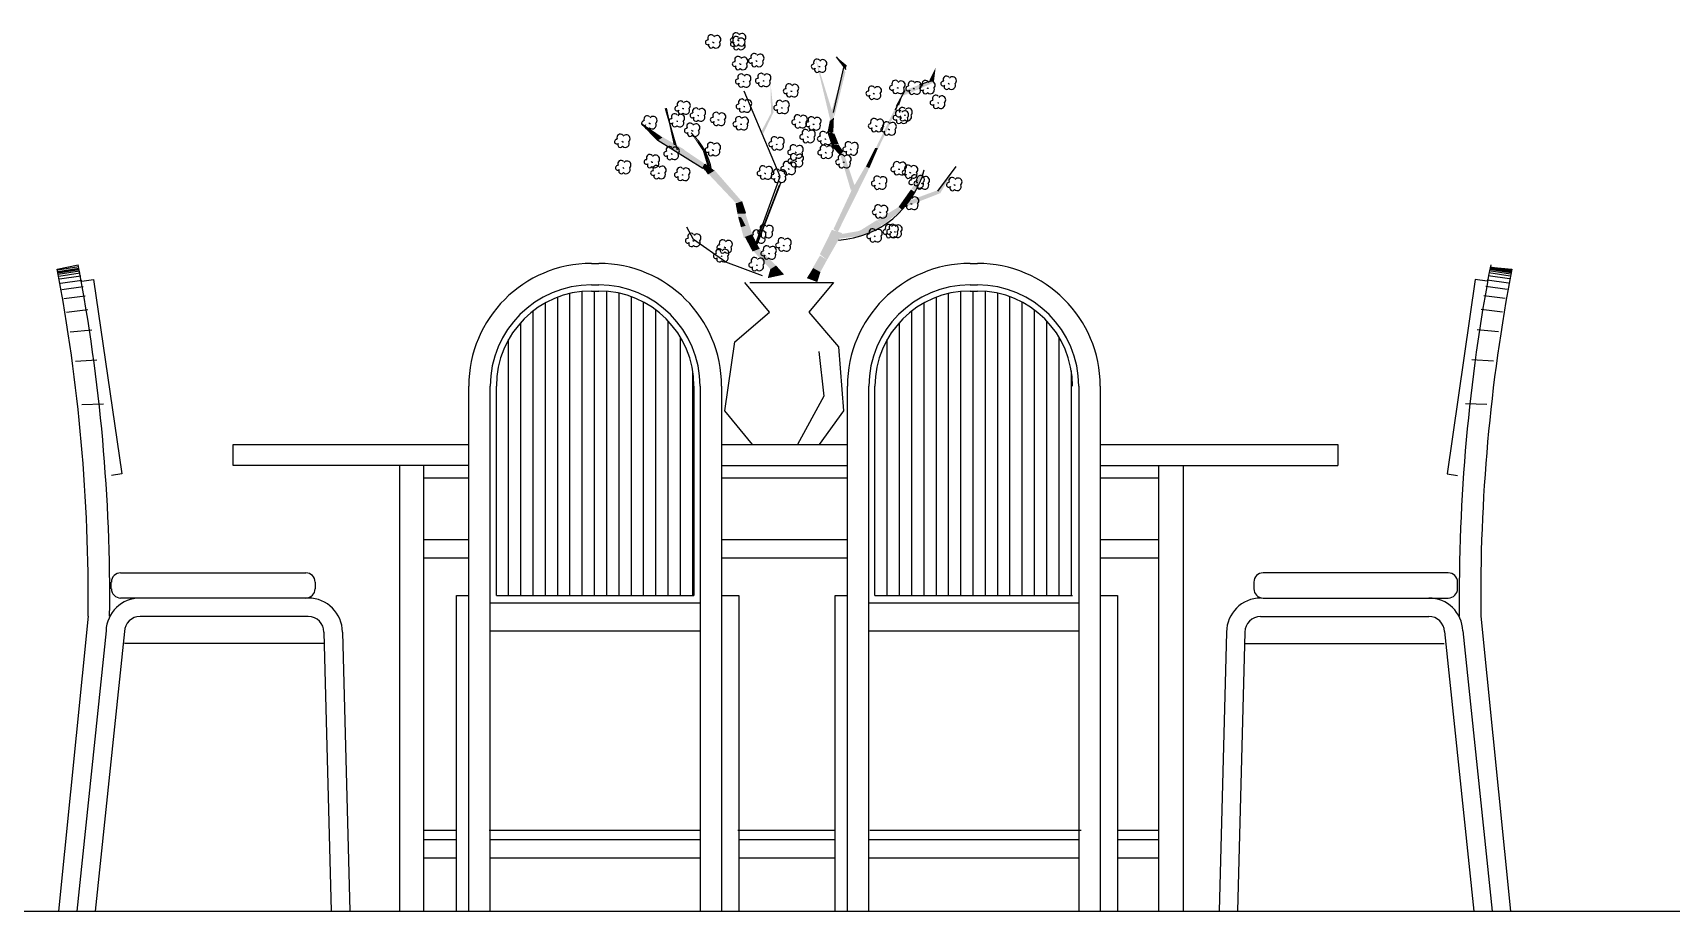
# Model space of a CAD drawing. Header units: millimetres. Extents: x 32599 to 52494, y 61995 to 71568.
# Drawn here: x 42354 to 45023, y 61996 to 63427 of the extents above; entities that cross this region are included whole.
import ezdxf

# ---------------------------------------------------------------- set-up
doc = ezdxf.new("R2010")
doc.units = ezdxf.units.MM
doc.layers.add('dwgmodels.com', color=4, linetype='Continuous')

msp = doc.modelspace()

# ---------------------------------------------------------------- linework, layer by layer
at = {"color": 18, "true_color": 0x000000}
for p, q in [((43663, 63387.6), (43678.5, 63367)), ((43674.9, 63370), (43658, 63296.9)), ((43571.7, 63192.5), (43512.8, 63331.6)), ((43760.9, 63307.2), (43775, 63333.3)), ((43798.3, 63341.7), (43813, 63347.3)), ((43385.5, 63303.6), (43398.8, 63244.1)), ((43372.1, 63251.4), (43345.4, 63278.1)), ((43404.1, 63235.2), (43384.8, 63303.4)), ((43445.2, 63205.6), (43372.1, 63251.4)), ((43858, 63208.8), (43827.6, 63168.8)), ((43529.5, 63077.7), (43571.7, 63192.5)), ((43534.7, 63085.3), (43570.5, 63178.2)), ((43534.8, 63083.3), (43572.4, 63182.3)), ((43430.5, 63090.1), (43419.6, 63110.2)), ((43482.7, 63053.1), (43430.5, 63090.1)), ((42393.4, 63041.5), (42427.6, 63048.7)), ((42428.4, 63045.6), (42393.7, 63040.2)), ((42394.2, 63038), (42428.9, 63043.4)), ((42394.4, 63037.1), (42429.1, 63042.4)), ((42394.8, 63035.6), (42429.4, 63040.9)), ((42395.2, 63033.4), (42429.9, 63038.7)), ((43264, 63051), (43276, 63051)), ((43542.6, 63030.5), (43482.7, 63053.1)), ((43881, 63051), (43893, 63051)), ((44761.7, 63033.4), (44727, 63038.7)), ((44762.2, 63035.6), (44727.5, 63040.9)), ((44762.6, 63037.1), (44727.9, 63042.4)), ((44762.8, 63038), (44728.1, 63043.4)), ((44728.6, 63045.6), (44763.3, 63040.2)), ((44728.8, 63045), (44763.6, 63041.5)), ((42396, 63030.3), (42430.7, 63035.4)), ((42397, 63025.6), (42431.7, 63030.7)), ((42398.6, 63018.7), (42433.3, 63023.7)), ((42400.8, 63008.6), (42435.5, 63013.3)), ((42433.7, 63022), (42452.8, 63024.8)), ((42452.8, 63024.8), (42498.7, 62708.1)), ((43264, 63016), (43276, 63016)), ((43553.9, 62971.6), (43513.7, 63019.8)), ((43521.8, 63019.8), (43658.5, 63019.8)), ((43658.5, 63019.8), (43618.3, 62971.6)), ((43881, 63016), (43893, 63016)), ((44704.2, 63024.8), (44658.3, 62708.1)), ((44723.3, 63022), (44704.2, 63024.8)), ((44756.2, 63008.6), (44721.4, 63013.3)), ((44758.4, 63018.7), (44723.7, 63023.7)), ((44760, 63025.6), (44725.2, 63030.7)), ((44761, 63030.3), (44726.3, 63035.4)), ((42404, 62993.7), (42438.8, 62998.1)), ((43189, 62510), (43189, 62986.7)), ((43209, 62510), (43209, 62996)), ((43229, 62510), (43229, 63002)), ((43249, 62510), (43249, 63005.3)), ((43264, 63006), (43276, 63006)), ((43269, 62510), (43269, 63006)), ((43289, 62510), (43289, 63005.5)), ((43309, 62510), (43309, 63002.5)), ((43329, 62510), (43329, 62996.7)), ((43349, 62510), (43349, 62987.8)), ((43806, 62510), (43806, 62986.7)), ((43826, 62510), (43826, 62996)), ((43846, 62510), (43846, 63002)), ((43866, 62510), (43866, 63005.3)), ((43881, 63006), (43893, 63006)), ((43886, 62510), (43886, 63006)), ((43906, 62510), (43906, 63005.5)), ((43926, 62510), (43926, 63002.5)), ((43946, 62510), (43946, 62996.7)), ((43966, 62510), (43966, 62987.8)), ((44753, 62993.7), (44718.2, 62998.1)), ((42408.5, 62971.8), (42443.4, 62975.7)), ((43169, 62510), (43169, 62973.5)), ((43369, 62510), (43369, 62975)), ((43389, 62510), (43389, 62957.1)), ((43497.6, 62923.3), (43553.9, 62971.6)), ((43618.3, 62971.6), (43666.6, 62915.3)), ((43786, 62510), (43786, 62973.5)), ((43986, 62510), (43986, 62975)), ((44006, 62510), (44006, 62957.1)), ((44748.5, 62971.8), (44713.6, 62975.7)), ((42414.7, 62939.4), (42449.7, 62942.7)), ((43149, 62510), (43149, 62955)), ((43409, 62510), (43409, 62930.6)), ((43766, 62510), (43766, 62955)), ((44026, 62510), (44026, 62930.6)), ((44742.2, 62939.4), (44707.3, 62942.7)), ((43129, 62510), (43129, 62927.2)), ((43481.5, 62810.8), (43497.6, 62923.3)), ((43634.4, 62907.3), (43642.4, 62834.9)), ((43666.6, 62915.3), (43674.6, 62810.8)), ((43746, 62510), (43746, 62927.2)), ((42423.2, 62891.6), (42458.2, 62894)), ((44733.8, 62891.6), (44698.7, 62894)), ((43064, 61996), (43064, 62851)), ((43099, 61996), (43099, 62851)), ((43109, 62510), (43109, 62851)), ((43429, 62510), (43429, 62875.9)), ((43431, 62851), (43431, 62510)), ((43441, 62851), (43441, 61996)), ((43476, 62851), (43476, 61996)), ((43681, 61996), (43681, 62851)), ((43716, 61996), (43716, 62851)), ((43726, 62510), (43726, 62851)), ((44046, 62510), (44046, 62875.9)), ((44058, 62851), (44058, 61996)), ((44093, 62851), (44093, 61996)), ((43642.4, 62834.9), (43600, 62756)), ((42433.8, 62821.1), (42469, 62822.2)), ((43526.4, 62756), (43481.5, 62810.8)), ((43674.6, 62810.8), (43634.8, 62756)), ((44723.2, 62821.1), (44688, 62822.2)), ((42680.3, 62756), (43064, 62756)), ((42680.3, 62722), (42680.3, 62756)), ((43476, 62756), (43681, 62756)), ((44093, 62756), (44480, 62756)), ((44480, 62756), (44480, 62722)), ((43064, 62722), (42680.3, 62722)), ((42951.6, 61996), (42951.6, 62722)), ((42990.3, 62722), (42990.3, 61996)), ((43476, 62722), (43681, 62722)), ((44093, 62722), (44480, 62722)), ((44188, 62722), (44188, 61996)), ((44228.6, 61996), (44228.6, 62722)), ((42498.7, 62708.1), (42481.8, 62705.7)), ((42990.3, 62702), (43064, 62702)), ((43476, 62702), (43681, 62702)), ((44093, 62702), (44188, 62702)), ((44658.3, 62708.1), (44675.2, 62705.7)), ((43064, 62601), (42990.3, 62601)), ((43681, 62601), (43476, 62601)), ((44188, 62601), (44093, 62601)), ((43064, 62571), (42990.3, 62571)), ((43681, 62571), (43476, 62571)), ((44188, 62571), (44093, 62571)), ((42481.6, 62521.2), (42481.6, 62531.9)), ((42496.8, 62547), (42798.5, 62547)), ((42813.6, 62531.9), (42813.6, 62521.2)), ((44343.4, 62531.9), (44343.4, 62521.2)), ((44660.2, 62547), (44358.5, 62547)), ((44675.4, 62521.2), (44675.4, 62531.9)), ((42802.6, 62506), (42496.8, 62506)), ((43044, 61996), (43044, 62510)), ((43044, 62510), (43064, 62510)), ((43109, 62510), (43431, 62510)), ((43476, 62510), (43504, 62510)), ((43504, 62510), (43504, 61996)), ((43661, 61996), (43661, 62510)), ((43661, 62510), (43681, 62510)), ((43726, 62510), (44048, 62510)), ((44093, 62510), (44121, 62510)), ((44121, 62510), (44121, 61996)), ((44358.5, 62506), (44660.2, 62506)), ((42443.8, 62476.5), (42395.4, 61996)), ((42802.6, 62476), (42528.4, 62476)), ((43099, 62498), (43441, 62498)), ((43716, 62498), (44058, 62498)), ((44354.4, 62476), (44628.5, 62476)), ((44713.2, 62476.5), (44761.6, 61996)), ((42473, 62452.5), (42425.4, 61996)), ((42503, 62451.4), (42455.4, 61996)), ((42828.1, 62450.5), (42840.1, 61996)), ((42858.1, 62450.5), (42870.1, 61996)), ((43441, 62452), (43099, 62452)), ((44058, 62452), (43716, 62452)), ((44298.9, 62450.5), (44286.9, 61996)), ((44328.9, 62450.5), (44316.9, 61996)), ((44654, 62451.4), (44701.6, 61996)), ((44684, 62452.5), (44731.6, 61996)), ((42827.7, 62432), (42503.3, 62432)), ((44329.3, 62432), (44653.6, 62432)), ((42990.3, 62113), (43044, 62113)), ((42992, 62127.8), (43044.7, 62127.8)), ((43097.4, 62127.8), (43441.9, 62127.8)), ((43099, 62113), (43441, 62113)), ((43502.7, 62127.8), (43660.7, 62127.8)), ((43504, 62113), (43661, 62113)), ((43716, 62113), (44058, 62113)), ((43717.5, 62127.8), (44062, 62127.8)), ((44121, 62113), (44188, 62113)), ((44122.8, 62127.8), (44187.6, 62127.8)), ((42990.3, 62083), (43044, 62083)), ((43099, 62083), (43441, 62083)), ((43504, 62083), (43661, 62083)), ((43716, 62083), (44058, 62083)), ((44121, 62083), (44188, 62083))]:
    msp.add_line(p, q, dxfattribs=at)
for centre, radius, start, end in [((43453.3, 63410.9), 3.76, 79.2978, 312.4667), ((43458.7, 63417.8), 5.37, 41.9967, 206.5711), ((43463, 63412.5), 1.82, 208.4385, 298.3899), ((43467.1, 63408.1), 6.52, 225.246, 27.7682), ((43468.5, 63415.8), 6.36, 313.0938, 140.6239), ((43494, 63414.3), 3.76, 79.2978, 312.4667), ((43494.2, 63408.2), 3.76, 79.2978, 312.4667), ((43499.4, 63421.2), 5.37, 41.9967, 206.5711), ((43499.6, 63415.1), 5.37, 41.9967, 206.5711), ((43499.7, 63408.9), 4.09, 140.6152, 329.3607), ((43503.7, 63415.8), 1.82, 208.4385, 298.3899), ((43507.8, 63411.5), 6.52, 225.246, 140.7651), ((43509.2, 63419.1), 6.36, 313.0938, 140.6239), ((43459, 63405.6), 4.09, 140.6152, 329.3607), ((43499.9, 63402.8), 4.09, 140.6152, 329.3607), ((43502.7, 63382.6), 5.37, 41.9967, 206.5711), ((43503.9, 63409.7), 1.82, 208.4385, 298.3899), ((43508, 63405.4), 6.52, 225.246, 27.7682), ((43512.5, 63380.5), 6.36, 313.0938, 140.6239), ((43523.5, 63380.9), 3.76, 79.2978, 312.4667), ((43529.1, 63387.5), 5.37, 41.9967, 206.5711), ((43538.8, 63385.4), 6.36, 313.0938, 140.6239), ((43631.4, 63378.5), 5.37, 41.9967, 206.5711), ((43497.2, 63375.6), 3.76, 79.2978, 312.4667), ((43502.9, 63370.3), 4.09, 140.6152, 329.3607), ((43507.7, 63354.2), 5.37, 41.9967, 206.5711), ((43507, 63377.2), 1.82, 208.4385, 298.3899), ((43511.1, 63372.8), 6.52, 225.246, 27.7682), ((43517.5, 63352.1), 6.36, 313.0938, 140.6239), ((43529.3, 63375.2), 4.09, 140.6152, 329.3607), ((43533.4, 63382.1), 1.82, 208.4385, 298.3899), ((43537.4, 63377.8), 6.52, 225.246, 27.7682), ((43540.3, 63355.2), 5.37, 41.9967, 206.5711), ((43550.1, 63353.2), 6.36, 313.0938, 140.6239), ((43625.9, 63371.6), 3.76, 79.2978, 312.4667), ((43631.6, 63366.2), 4.09, 140.6152, 329.3607), ((43635.7, 63373.2), 1.82, 208.4385, 298.3899), ((43639.7, 63368.8), 6.52, 225.246, 27.7682), ((43641.2, 63376.5), 6.36, 313.0938, 140.6239), ((43502.2, 63347.3), 3.76, 79.2978, 312.4667), ((43507.9, 63341.9), 4.09, 140.6152, 329.3607), ((43512, 63348.8), 1.82, 208.4385, 298.3899), ((43516, 63344.4), 6.52, 225.246, 27.7682), ((43534.8, 63348.3), 3.76, 79.2978, 312.4667), ((43540.5, 63342.9), 4.09, 140.6152, 329.3607), ((43544.6, 63349.8), 1.82, 208.4385, 298.3899), ((43548.7, 63345.5), 6.52, 225.246, 27.7682), ((43580.3, 63331.4), 3.76, 79.2978, 312.4667), ((43585.7, 63338.3), 5.37, 41.9967, 206.5711), ((43590, 63333), 1.82, 208.4385, 298.3899), ((43594.1, 63328.6), 6.52, 225.246, 27.7682), ((43595.5, 63336.3), 6.36, 313.0938, 140.6239), ((43715.1, 63327.6), 3.76, 79.2978, 312.4667), ((43720.5, 63334.5), 5.37, 41.9967, 206.5711), ((43730.3, 63332.4), 6.36, 313.0938, 140.6239), ((43753.5, 63337), 3.76, 79.2978, 312.4667), ((43759, 63343.9), 5.37, 41.9967, 206.5711), ((43759.2, 63331.6), 4.09, 140.6152, 329.3607), ((43763.3, 63338.5), 1.82, 208.4385, 298.3899), ((43767.3, 63334.1), 6.52, 225.246, 27.7682), ((43768.8, 63341.8), 6.36, 313.0938, 140.6239), ((43780.1, 63335.8), 3.76, 79.2978, 312.4667), ((43785.6, 63342.7), 5.37, 41.9967, 206.5711), ((43785.8, 63330.4), 4.09, 140.6152, 329.3607), ((43789.8, 63337.3), 1.82, 208.4385, 298.3899), ((43793.9, 63333), 6.52, 225.246, 27.7682), ((43795.3, 63340.6), 6.36, 313.0938, 140.6239), ((43802.5, 63336.5), 3.76, 79.2978, 312.4667), ((43808, 63343.4), 5.37, 41.9967, 206.5711), ((43808.2, 63331.1), 4.09, 140.6152, 329.3607), ((43812.3, 63338), 1.82, 208.4385, 298.3899), ((43816.3, 63333.7), 6.52, 225.246, 27.7682), ((43817.8, 63341.4), 6.36, 313.0938, 140.6239), ((43837, 63343.7), 3.76, 79.2978, 312.4667), ((43842.4, 63350.6), 5.37, 41.9967, 206.5711), ((43842.7, 63338.4), 4.09, 140.6152, 329.3607), ((43846.7, 63345.3), 1.82, 208.4385, 298.3899), ((43850.8, 63340.9), 6.52, 225.246, 27.7682), ((43852.2, 63348.6), 6.36, 313.0938, 140.6239), ((43403.7, 63303.3), 3.76, 79.2978, 312.4667), ((43409.1, 63310.2), 5.37, 41.9967, 206.5711), ((43413.4, 63304.9), 1.82, 208.4385, 298.3899), ((43417.5, 63300.5), 6.52, 225.246, 27.7682), ((43418.9, 63308.2), 6.36, 313.0938, 140.6239), ((43434, 63298.8), 5.37, 41.9967, 206.5711), ((43503.5, 63306.5), 3.76, 79.2978, 312.4667), ((43509, 63313.4), 5.37, 41.9967, 206.5711), ((43509.2, 63301.2), 4.09, 140.6152, 329.3607), ((43513.3, 63308.1), 1.82, 208.4385, 298.3899), ((43517.3, 63303.7), 6.52, 225.246, 27.7682), ((43518.8, 63311.4), 6.36, 313.0938, 140.6239), ((43564.8, 63304.4), 3.76, 79.2978, 312.4667), ((43570.3, 63311.3), 5.37, 41.9967, 206.5711), ((43574.6, 63306), 1.82, 208.4385, 298.3899), ((43578.6, 63301.6), 6.52, 225.246, 27.7682), ((43580.1, 63309.3), 6.36, 313.0938, 140.6239), ((43586, 63326.1), 4.09, 140.6152, 329.3607), ((43720.8, 63322.2), 4.09, 140.6152, 329.3607), ((43724.8, 63329.1), 1.82, 208.4385, 298.3899), ((43728.9, 63324.8), 6.52, 225.246, 27.7682), ((43770.6, 63299.4), 5.37, 41.9967, 206.5711), ((43780.4, 63297.4), 6.36, 313.0938, 140.6239), ((43819.6, 63312.6), 3.76, 79.2978, 312.4667), ((43825.1, 63319.5), 5.37, 41.9967, 206.5711), ((43825.3, 63307.2), 4.09, 140.6152, 329.3607), ((43829.4, 63314.1), 1.82, 208.4385, 298.3899), ((43833.4, 63309.8), 6.52, 225.246, 27.7682), ((43834.9, 63317.4), 6.36, 313.0938, 140.6239), ((43349.3, 63279.2), 3.76, 79.2978, 312.4667), ((43354.8, 63286.1), 5.37, 41.9967, 206.5711), ((43359.1, 63280.7), 1.82, 208.4385, 298.3899), ((43363.1, 63276.4), 6.52, 225.246, 27.7682), ((43364.6, 63284), 6.36, 313.0938, 140.6239), ((43394.1, 63282.6), 3.76, 79.2978, 312.4667), ((43399.6, 63289.5), 5.37, 41.9967, 206.5711), ((43399.8, 63277.3), 4.09, 140.6152, 329.3607), ((43403.9, 63284.2), 1.82, 208.4385, 298.3899), ((43407.9, 63279.8), 6.52, 225.246, 27.7682), ((43409.4, 63287.5), 6.36, 313.0938, 140.6239), ((43409.4, 63298), 4.09, 140.6152, 329.3607), ((43424.6, 63274), 5.37, 41.9967, 206.5711), ((43428.5, 63291.9), 3.76, 79.2978, 312.4667), ((43434.3, 63272), 6.36, 313.0938, 140.6239), ((43434.2, 63286.5), 4.09, 140.6152, 329.3607), ((43438.3, 63293.4), 1.82, 208.4385, 298.3899), ((43442.3, 63289.1), 6.52, 225.246, 27.7682), ((43443.7, 63296.8), 6.36, 313.0938, 140.6239), ((43461.4, 63284.8), 3.76, 79.2978, 312.4667), ((43466.9, 63291.7), 5.37, 41.9967, 206.5711), ((43467.1, 63279.4), 4.09, 140.6152, 329.3607), ((43471.1, 63286.3), 1.82, 208.4385, 298.3899), ((43475.2, 63282), 6.52, 225.246, 27.7682), ((43476.6, 63289.7), 6.36, 313.0938, 140.6239), ((43498.3, 63277.8), 3.76, 79.2978, 312.4667), ((43503.8, 63284.7), 5.37, 41.9967, 206.5711), ((43508.1, 63279.4), 1.82, 208.4385, 298.3899), ((43512.1, 63275), 6.52, 225.246, 27.7682), ((43513.6, 63282.7), 6.36, 313.0938, 140.6239), ((43570.5, 63299.1), 4.09, 140.6152, 329.3607), ((43594.1, 63280.9), 3.76, 79.2978, 312.4667), ((43599.6, 63287.8), 5.37, 41.9967, 206.5711), ((43599.8, 63275.5), 4.09, 140.6152, 329.3607), ((43603.9, 63282.4), 1.82, 208.4385, 298.3899), ((43607.9, 63278.1), 6.52, 225.246, 27.7682), ((43609.4, 63285.8), 6.36, 313.0938, 140.6239), ((43616.7, 63277.5), 3.76, 79.2978, 312.4667), ((43622.2, 63284.4), 5.37, 41.9967, 206.5711), ((43626.4, 63279.1), 1.82, 208.4385, 298.3899), ((43630.5, 63274.7), 6.52, 225.246, 27.7682), ((43631.9, 63282.4), 6.36, 313.0938, 140.6239), ((43718.8, 63274.7), 3.76, 79.2978, 312.4667), ((43724.3, 63281.6), 5.37, 41.9967, 206.5711), ((43734, 63279.6), 6.36, 313.0938, 140.6239), ((43744.9, 63276.1), 5.37, 41.9967, 206.5711), ((43754.6, 63274.1), 6.36, 313.0938, 140.6239), ((43759.2, 63288.2), 3.76, 79.2978, 312.4667), ((43764.6, 63295.1), 5.37, 41.9967, 312.5485), ((43764.9, 63282.9), 4.09, 140.6152, 329.3607), ((43770.9, 63287.1), 4.09, 140.6152, 329.3607), ((43768.9, 63289.8), 1.82, 208.4385, 298.3899), ((43773, 63285.4), 6.52, 225.246, 27.7682), ((43774.4, 63293.1), 6.36, 313.0938, 140.6239), ((43774.9, 63294), 1.82, 208.4385, 298.3899), ((43779, 63289.7), 6.52, 225.246, 27.7682), ((43305.4, 63249.2), 3.76, 79.2978, 312.4667), ((43310.9, 63256.1), 5.37, 41.9967, 206.5711), ((43320.6, 63254.1), 6.36, 313.0938, 140.6239), ((43355, 63273.8), 4.09, 140.6152, 329.3607), ((43419.1, 63267.1), 3.76, 79.2978, 312.4667), ((43424.8, 63261.8), 4.09, 140.6152, 329.3607), ((43354.1, 63184.2), 107.2, 9.9506, 47.7172), ((43428.8, 63268.7), 1.82, 208.4385, 298.3899), ((43432.9, 63264.3), 6.52, 225.246, 27.7682), ((43504, 63272.5), 4.09, 140.6152, 329.3607), ((43562, 63251.9), 5.37, 41.9967, 206.5711), ((43571.8, 63249.9), 6.36, 313.0938, 140.6239), ((43607.1, 63256.8), 3.76, 79.2978, 312.4667), ((43612.6, 63263.8), 5.37, 41.9967, 206.5711), ((43612.8, 63251.5), 4.09, 140.6152, 329.3607), ((43616.9, 63258.4), 1.82, 208.4385, 298.3899), ((43621, 63254), 6.52, 225.246, 27.7682), ((43622.4, 63261.7), 6.36, 313.0938, 140.6239), ((43622.4, 63272.2), 4.09, 140.6152, 329.3607), ((43635.8, 63253.7), 3.76, 79.2978, 312.4667), ((43641.3, 63260.6), 5.37, 41.9967, 206.5711), ((43641.5, 63248.3), 4.09, 140.6152, 329.3607), ((43645.6, 63255.2), 1.82, 208.4385, 298.3899), ((43649.6, 63250.9), 6.52, 225.246, 27.7682), ((43651.1, 63258.5), 6.36, 313.0938, 140.6239), ((43724.5, 63269.3), 4.09, 140.6152, 329.3607), ((43728.5, 63276.2), 1.82, 208.4385, 298.3899), ((43732.6, 63271.9), 6.52, 225.246, 27.7682), ((43739.4, 63269.2), 3.76, 79.2978, 312.4667), ((43745.1, 63263.9), 4.09, 140.6152, 329.3607), ((43749.1, 63270.8), 1.82, 208.4385, 298.3899), ((43753.2, 63266.4), 6.52, 225.246, 27.7682), ((43311.1, 63243.9), 4.09, 140.6152, 329.3607), ((43315.2, 63250.8), 1.82, 208.4385, 298.3899), ((43319.2, 63246.4), 6.52, 225.246, 27.7682), ((43358.9, 63223), 5.37, 41.9967, 206.5711), ((43368.6, 63221), 6.36, 313.0938, 140.6239), ((43385.6, 63229.4), 3.76, 79.2978, 312.4667), ((43391.1, 63236.3), 5.37, 41.9967, 206.5711), ((43391.3, 63224), 4.09, 140.6152, 329.3607), ((43395.4, 63230.9), 1.82, 208.4385, 298.3899), ((43399.4, 63226.5), 6.52, 225.246, 27.7682), ((43400.9, 63234.2), 6.36, 313.0938, 140.6239), ((43452.8, 63235.6), 3.76, 79.2978, 312.4667), ((43458.2, 63242.5), 5.37, 41.9967, 206.5711), ((43458.5, 63230.2), 4.09, 140.6152, 329.3607), ((43462.5, 63237.1), 1.82, 208.4385, 298.3899), ((43466.6, 63232.8), 6.52, 225.246, 27.7682), ((43468, 63240.5), 6.36, 313.0938, 140.6239), ((43556.5, 63245), 3.76, 79.2978, 312.4667), ((43562.2, 63239.7), 4.09, 140.6152, 329.3607), ((43566.3, 63246.6), 1.82, 208.4385, 298.3899), ((43570.3, 63242.2), 6.52, 225.246, 27.7682), ((43587.5, 63231.8), 3.76, 79.2978, 312.4667), ((43593, 63238.7), 5.37, 41.9967, 206.5711), ((43593.5, 63224.4), 5.37, 41.9967, 329.4507), ((43597.3, 63233.3), 1.82, 208.4385, 298.3899), ((43601.4, 63228.9), 6.52, 225.246, 27.7682), ((43602.8, 63236.6), 6.36, 313.0938, 140.6239), ((43603.2, 63222.4), 6.36, 313.0938, 140.6239), ((43636.5, 63231.3), 3.76, 79.2978, 312.4667), ((43642, 63238.2), 5.37, 41.9967, 206.5711), ((43642.2, 63225.9), 4.09, 140.6152, 329.3607), ((43646.3, 63232.8), 1.82, 208.4385, 298.3899), ((43650.3, 63228.5), 6.52, 225.246, 27.7682), ((43651.8, 63236.1), 6.36, 313.0938, 140.6239), ((43671.1, 63222.8), 5.37, 41.9967, 206.5711), ((43677.2, 63236.7), 3.76, 79.2978, 312.4667), ((43680.8, 63220.8), 6.36, 313.0938, 140.6239), ((43682.6, 63243.6), 5.37, 41.9967, 206.5711), ((43682.9, 63231.3), 4.09, 140.6152, 329.3607), ((43686.9, 63238.2), 1.82, 208.4385, 298.3899), ((43691, 63233.8), 6.52, 225.246, 27.7682), ((43692.4, 63241.5), 6.36, 313.0938, 140.6239), ((43306.8, 63206.5), 3.76, 79.2978, 312.4667), ((43312.2, 63213.4), 5.37, 41.9967, 206.5711), ((43312.5, 63201.1), 4.09, 140.6152, 329.3607), ((43316.5, 63208), 1.82, 208.4385, 298.3899), ((43320.6, 63203.6), 6.52, 225.246, 27.7682), ((43322, 63211.3), 6.36, 313.0938, 140.6239), ((43353.4, 63216.1), 3.76, 79.2978, 312.4667), ((43359.1, 63210.7), 4.09, 140.6152, 329.3607), ((43364.2, 63198.1), 3.76, 79.2978, 312.4667), ((43363.1, 63217.6), 1.82, 208.4385, 298.3899), ((43367.2, 63213.3), 6.52, 225.246, 27.7682), ((43369.6, 63205), 5.37, 41.9967, 206.5711), ((43373.9, 63199.6), 1.82, 208.4385, 298.3899), ((43378, 63195.3), 6.52, 225.246, 27.7682), ((43379.4, 63203), 6.36, 313.0938, 140.6239), ((43403, 63195.3), 3.76, 79.2978, 312.4667), ((43408.5, 63202.2), 5.37, 41.9967, 206.5711), ((43418.3, 63200.1), 6.36, 313.0938, 140.6239), ((43537.6, 63197.5), 3.76, 79.2978, 312.4667), ((43543.1, 63204.4), 5.37, 41.9967, 206.5711), ((43547.4, 63199.1), 1.82, 208.4385, 298.3899), ((43551.4, 63194.7), 6.52, 225.246, 27.7682), ((43552.9, 63202.4), 6.36, 313.0938, 140.6239), ((43565.7, 63199.1), 5.37, 41.9967, 206.5711), ((43575.5, 63197), 6.36, 313.0938, 140.6239), ((43576.2, 63204.9), 3.76, 79.2978, 312.4667), ((43581.6, 63211.8), 5.37, 41.9967, 206.5711), ((43581.9, 63199.5), 4.09, 140.6152, 329.3607), ((43588, 63217.5), 3.76, 79.2978, 312.4667), ((43585.9, 63206.4), 1.82, 208.4385, 298.3899), ((43590, 63202.1), 6.52, 225.246, 27.7682), ((43591.4, 63209.7), 6.36, 313.0938, 140.6239), ((43593.7, 63212.1), 4.09, 140.6152, 329.3607), ((43597.8, 63219), 1.82, 208.4385, 298.3899), ((43601.8, 63214.7), 6.52, 225.246, 27.7682), ((43665.6, 63215.9), 3.76, 79.2978, 312.4667), ((43656.4, 63243.9), 155.3, 273.8143, 344.9006), ((43671.3, 63210.5), 4.09, 140.6152, 329.3607), ((43675.3, 63217.4), 1.82, 208.4385, 298.3899), ((43679.4, 63213.1), 6.52, 225.246, 27.7682), ((43755.7, 63204.5), 3.76, 79.2978, 312.4667), ((43761.2, 63211.4), 5.37, 41.9967, 206.5711), ((43761.4, 63199.2), 4.09, 140.6152, 329.3607), ((43765.5, 63206.1), 1.82, 208.4385, 298.3899), ((43769.5, 63201.7), 6.52, 225.246, 27.7682), ((43771, 63209.4), 6.36, 313.0938, 140.6239), ((43774.3, 63199), 3.76, 79.2978, 312.4667), ((43779.7, 63205.9), 5.37, 41.9967, 206.5711), ((43784, 63200.5), 1.82, 208.4385, 298.3899), ((43788.1, 63196.2), 6.52, 225.246, 27.7682), ((43789.5, 63203.9), 6.36, 313.0938, 140.6239), ((43369.9, 63192.7), 4.09, 140.6152, 329.3607), ((43408.7, 63189.9), 4.09, 140.6152, 329.3607), ((43412.8, 63196.8), 1.82, 208.4385, 298.3899), ((43416.8, 63192.4), 6.52, 225.246, 27.7682), ((43543.3, 63192.2), 4.09, 140.6152, 329.3607), ((43560.3, 63192.1), 3.76, 79.2978, 312.4667), ((43565.9, 63186.8), 4.09, 140.6152, 329.3607), ((43570, 63193.7), 1.82, 208.4385, 298.3899), ((43574.1, 63189.3), 6.52, 225.246, 27.7682), ((43723.8, 63181.1), 3.76, 79.2978, 312.4667), ((43729.3, 63188), 5.37, 41.9967, 206.5711), ((43729.5, 63175.7), 4.09, 140.6152, 329.3607), ((43733.6, 63182.6), 1.82, 208.4385, 298.3899), ((43737.7, 63178.3), 6.52, 225.246, 27.7682), ((43739.1, 63185.9), 6.36, 313.0938, 140.6239), ((43780, 63193.6), 4.09, 140.6152, 329.3607), ((43785, 63183), 3.76, 79.2978, 312.4667), ((43790.5, 63189.9), 5.37, 41.9967, 206.5711), ((43793.2, 63181.3), 3.76, 79.2978, 329.4507), ((43794.7, 63184.6), 1.82, 208.4385, 298.3899), ((43800.2, 63187.9), 6.36, 313.0938, 206.6553), ((43798.8, 63180.2), 6.52, 225.246, 27.7682), ((43798.9, 63175.9), 4.09, 140.6152, 329.3607), ((43803, 63182.8), 1.82, 208.4385, 298.3899), ((43807, 63178.4), 6.52, 225.246, 27.7682), ((43808.5, 63186.1), 6.36, 313.0938, 140.6239), ((43846.3, 63178.9), 3.76, 79.2978, 312.4667), ((43851.8, 63185.8), 5.37, 41.9967, 206.5711), ((43852, 63173.5), 4.09, 140.6152, 329.3607), ((43856.1, 63180.4), 1.82, 208.4385, 298.3899), ((43860.1, 63176.1), 6.52, 225.246, 27.7682), ((43861.6, 63183.7), 6.36, 313.0938, 140.6239), ((43730.8, 63141.1), 5.37, 41.9967, 206.5711), ((43740.6, 63139.1), 6.36, 313.0938, 140.6239), ((43775.9, 63148.1), 3.76, 79.2978, 312.4667), ((43781.4, 63155), 5.37, 41.9967, 206.5711), ((43781.6, 63142.7), 4.09, 140.6152, 329.3607), ((43785.7, 63149.6), 1.82, 208.4385, 298.3899), ((43789.7, 63145.3), 6.52, 225.246, 27.7682), ((43791.1, 63152.9), 6.36, 313.0938, 140.6239), ((43725.3, 63134.2), 3.76, 79.2978, 312.4667), ((43731, 63128.9), 4.09, 140.6152, 329.3607), ((43735.1, 63135.8), 1.82, 208.4385, 298.3899), ((43739.2, 63131.4), 6.52, 225.246, 27.7682), ((43420.8, 63087.8), 3.76, 79.2978, 312.4667), ((43426.2, 63094.7), 5.37, 41.9967, 206.5711), ((43436, 63092.6), 6.36, 313.0938, 140.6239), ((43526.7, 63093.2), 3.76, 79.2978, 312.4667), ((43532.2, 63100.1), 5.37, 41.9967, 206.5711), ((43532.4, 63087.8), 4.09, 140.6152, 329.3607), ((43536.4, 63094.7), 1.82, 208.4385, 298.3899), ((43538.7, 63101.7), 3.76, 79.2978, 312.4667), ((43540.5, 63090.4), 6.52, 225.246, 27.7682), ((43541.9, 63098.1), 6.36, 313.0938, 140.6239), ((43544.1, 63108.7), 5.37, 41.9967, 206.5711), ((43544.4, 63096.4), 4.09, 140.6152, 329.3607), ((43548.4, 63103.3), 1.82, 208.4385, 298.3899), ((43552.5, 63098.9), 6.52, 225.246, 27.7682), ((43553.9, 63106.6), 6.36, 313.0938, 140.6239), ((43573.4, 63087.2), 5.37, 41.9967, 206.5711), ((43583.2, 63085.1), 6.36, 313.0938, 140.6239), ((43716.4, 63095.2), 3.76, 79.2978, 312.4667), ((43721.9, 63102.1), 5.37, 41.9967, 206.5711), ((43722.1, 63089.8), 4.09, 140.6152, 329.3607), ((43726.1, 63096.7), 1.82, 208.4385, 298.3899), ((43730.2, 63092.4), 6.52, 225.246, 27.7682), ((43731.6, 63100.1), 6.36, 313.0938, 140.6239), ((43742.7, 63102.2), 3.76, 79.2978, 312.4667), ((43748.2, 63109.1), 5.37, 41.9967, 206.5711), ((43748.4, 63096.8), 4.09, 140.6152, 329.3607), ((43748.8, 63102.4), 3.76, 79.2978, 312.4667), ((43754.3, 63109.3), 5.37, 41.9967, 206.5711), ((43754.5, 63097), 4.09, 140.6152, 329.3607), ((43752.4, 63103.7), 1.82, 208.4385, 298.3899), ((43756.5, 63099.3), 6.52, 225.246, 27.7682), ((43757.9, 63107), 6.36, 313.0938, 140.6239), ((43758.6, 63103.9), 1.82, 208.4385, 298.3899), ((43762.6, 63099.5), 6.52, 225.246, 27.7682), ((43764, 63107.2), 6.36, 313.0938, 140.6239), ((43426.5, 63082.4), 4.09, 140.6152, 329.3607), ((43430.5, 63089.3), 1.82, 208.4385, 298.3899), ((43434.6, 63085), 6.52, 225.246, 27.7682), ((43466.5, 63062.7), 3.76, 79.2978, 312.4667), ((43471.9, 63069.6), 5.37, 41.9967, 206.5711), ((43472.1, 63077.2), 3.76, 79.2978, 312.4667), ((43477.6, 63084.1), 5.37, 41.9967, 206.5711), ((43477.8, 63071.8), 4.09, 140.6152, 329.3607), ((43476.2, 63064.3), 1.82, 208.4385, 298.3899), ((43481.7, 63067.6), 6.36, 313.0938, 140.6239), ((43481.9, 63078.7), 1.82, 208.4385, 298.3899), ((43485.9, 63074.4), 6.52, 225.246, 27.7682), ((43487.4, 63082.1), 6.36, 313.0938, 140.6239), ((43543.8, 63067.3), 3.76, 79.2978, 312.4667), ((43549.3, 63074.2), 5.37, 41.9967, 206.5711), ((43549.5, 63061.9), 4.09, 140.6152, 329.3607), ((43553.6, 63068.8), 1.82, 208.4385, 298.3899), ((43557.7, 63064.4), 6.52, 225.246, 27.7682), ((43559.1, 63072.1), 6.36, 313.0938, 140.6239), ((43567.9, 63080.3), 3.76, 79.2978, 312.4667), ((43573.6, 63074.9), 4.09, 140.6152, 329.3607), ((43577.7, 63081.8), 1.82, 208.4385, 298.3899), ((43581.7, 63077.4), 6.52, 225.246, 27.7682), ((39585, 62506.2), 2859, 359.4048, 10.7921), ((39585.2, 62506.2), 2893.8, 359.4071, 10.8061), ((43264, 62851), 200, 90, 180), ((43276, 62851), 200, 0, 90), ((43472.2, 63057.4), 4.09, 140.6152, 329.3607), ((43480.3, 63059.9), 6.52, 225.246, 27.7682), ((43524.1, 63048.3), 3.76, 79.2978, 312.4667), ((43529.5, 63055.2), 5.37, 41.9967, 206.5711), ((43529.7, 63042.9), 4.09, 140.6152, 329.3607), ((43533.8, 63049.8), 1.82, 208.4385, 298.3899), ((43537.9, 63045.5), 6.52, 225.246, 27.7682), ((43539.3, 63053.1), 6.36, 313.0938, 140.6239), ((43881, 62851), 200, 90, 180), ((43893, 62851), 200, 0, 90), ((47571.8, 62506.2), 2893.8, 169.1939, 180.5929), ((47572, 62506.2), 2859, 169.2079, 180.5952), ((43264, 62851), 165, 90, 180), ((43276, 62851), 165, 0, 90), ((43881, 62851), 165, 90, 180), ((43893, 62851), 165, 0, 90), ((43264, 62851), 155, 90, 180), ((43276, 62851), 155, 0, 90), ((43881, 62851), 155, 90, 180), ((43893, 62851), 155, 0, 90), ((42496.8, 62531.9), 15.1, 90, 180), ((42798.5, 62531.9), 15.1, 0, 90), ((44358.5, 62531.9), 15.1, 90, 180), ((44660.2, 62531.9), 15.1, 0, 90), ((42528.4, 62450.5), 55.5, 90, 177.994), ((42496.8, 62521.2), 15.1, 180, 270), ((42798.5, 62521.2), 15.1, 270, 0), ((42802.6, 62450.5), 55.5, 0, 90), ((44354.4, 62450.5), 55.5, 90, 180), ((44358.5, 62521.2), 15.1, 180, 270), ((44628.5, 62450.5), 55.5, 2.006, 90), ((44660.2, 62521.2), 15.1, 270, 0), ((42528.4, 62450.5), 25.5, 90, 177.994), ((42802.6, 62450.5), 25.5, 0, 90), ((44354.4, 62450.5), 25.5, 90, 180), ((44628.5, 62450.5), 25.5, 2.006, 90)]:
    msp.add_arc(centre, radius, start, end, dxfattribs=at)
for points in [[(43653.1, 63284.2), (43659.1, 63289.6), (43627.9, 63389.6)], [(43663, 63387.6), (43677.7, 63365.9), (43680.1, 63373.4)], [(43655.3, 63299), (43660, 63290.7), (43675, 63366.9), (43677.8, 63362.8)], [(43814.2, 63348.6), (43822, 63346.7), (43824.8, 63369.5)], [(43556.6, 63295.6), (43560.7, 63297.2), (43555.6, 63345.9)], [(43775.7, 63333.1), (43813.1, 63347.8), (43770.2, 63323)], [(43822.6, 63346), (43814.2, 63348.6), (43774.3, 63324.6)], [(43757.9, 63301.4), (43760.3, 63299.3), (43769.5, 63323.7)], [(43770.2, 63323), (43765.3, 63308), (43762.3, 63309.3)], [(43359.6, 63263.8), (43345.8, 63278.1), (43347.3, 63278.8)], [(43347.3, 63278.4), (43370.9, 63251.9), (43377, 63258.1)], [(43398.3, 63246.1), (43401.4, 63244.9), (43390, 63285.4)], [(43541, 63266.1), (43544.1, 63262.6), (43556.6, 63295.6), (43560.7, 63297.2)], [(43652.3, 63283.1), (43659.1, 63288.6), (43648.5, 63264), (43658.1, 63264.4)], [(43727.6, 63239.5), (43730.9, 63237.2), (43757.3, 63300.7), (43760.3, 63298.6)], [(43369.9, 63253.6), (43372.2, 63251.4), (43372.9, 63259.6), (43379.8, 63256)], [(43372.7, 63251.4), (43377.4, 63258.1), (43410.6, 63227.7), (43415.3, 63236.5)], [(43426.1, 63263.2), (43445.5, 63234.2), (43448.4, 63235.5)], [(43648.5, 63264), (43660, 63262.3), (43655.3, 63243.2), (43666.6, 63245.7)], [(43410.6, 63227.7), (43414.9, 63235.9), (43444.3, 63207), (43448.2, 63213.6)], [(43445.5, 63234.2), (43448.7, 63235.1), (43452.4, 63211), (43457.8, 63207.3)], [(43654.4, 63243.2), (43666.7, 63244.7), (43669, 63226.8), (43674.1, 63233.3)], [(43669.8, 63227.5), (43674.1, 63233.3), (43686.8, 63169.5), (43693.4, 63176.1)], [(43726.3, 63239.1), (43730.8, 63238.6), (43711.2, 63208.9), (43716.8, 63206.2)], [(43448.6, 63202.2), (43453.8, 63210), (43444.8, 63207), (43447.8, 63213)], [(43445.9, 63207.4), (43449.1, 63213.6), (43453.8, 63195.6), (43464.5, 63202)], [(43455.5, 63195.7), (43463.6, 63204), (43498.8, 63149.9), (43509.6, 63151.2)], [(43710.4, 63208.9), (43716.8, 63206.2), (43686.6, 63167.9), (43696.7, 63165.3)], [(43806.7, 63205.1), (43785.5, 63172.6), (43791.6, 63169.7)], [(43858, 63208.8), (43832, 63164.8), (43827.6, 63168.8)], [(43688.1, 63170.6), (43696.7, 63165.3), (43658.4, 63106.8), (43665.2, 63101.8)], [(43784.6, 63171.5), (43791.7, 63166.6), (43764.4, 63142.9), (43770.3, 63138.2)], [(43498.8, 63148.8), (43509.6, 63152.2), (43501.9, 63131.9), (43516.1, 63132.3)], [(43773.6, 63142.4), (43778.4, 63151.8), (43831.1, 63164.8), (43826.7, 63169.7)], [(43501.9, 63131.9), (43514.4, 63133.3), (43512.4, 63092.1), (43527.4, 63094.5)], [(43512.4, 63092.1), (43527.4, 63094.5), (43502.9, 63126.9), (43507.6, 63110)], [(43502.9, 63126.9), (43507.6, 63110), (43508, 63126.1), (43515.1, 63112.2)], [(43728.9, 63121.4), (43737.6, 63114.5), (43701.2, 63104.1), (43703.1, 63098)], [(43729.7, 63121.5), (43738.6, 63113.5), (43764.4, 63142.9), (43768.6, 63137.1)], [(43514, 63094.1), (43525.6, 63098.5), (43526.5, 63070.4), (43538.1, 63074.8)], [(43655.9, 63105.7), (43672.8, 63100.2), (43636.3, 63065.9), (43647.8, 63056.6)], [(43673.1, 63099.1), (43702, 63104.1), (43660.5, 63090.4), (43702.3, 63095.9)], [(43703.1, 63095.9), (43736.9, 63110.4), (43693.5, 63101.8), (43735.9, 63116.5)], [(43528.2, 63070.5), (43535.5, 63076.7), (43555.5, 63041.7), (43565.7, 63046.6)], [(43636.3, 63063.9), (43647.8, 63056.6), (43620.5, 63036.3), (43631.6, 63026.9)], [(43555.5, 63041.7), (43564.9, 63047.5), (43551.3, 63027), (43577.9, 63032.9)], [(43625.3, 63043.4), (43637.2, 63036.8), (43614.9, 63027), (43631.9, 63020.6)]]:
    msp.add_solid(points, dxfattribs=at)
at = {"layer": 'dwgmodels.com', "color": 7}
msp.add_line((32663.3, 61996), (52494, 61996), dxfattribs=at)

doc.saveas('drawing.dxf')
